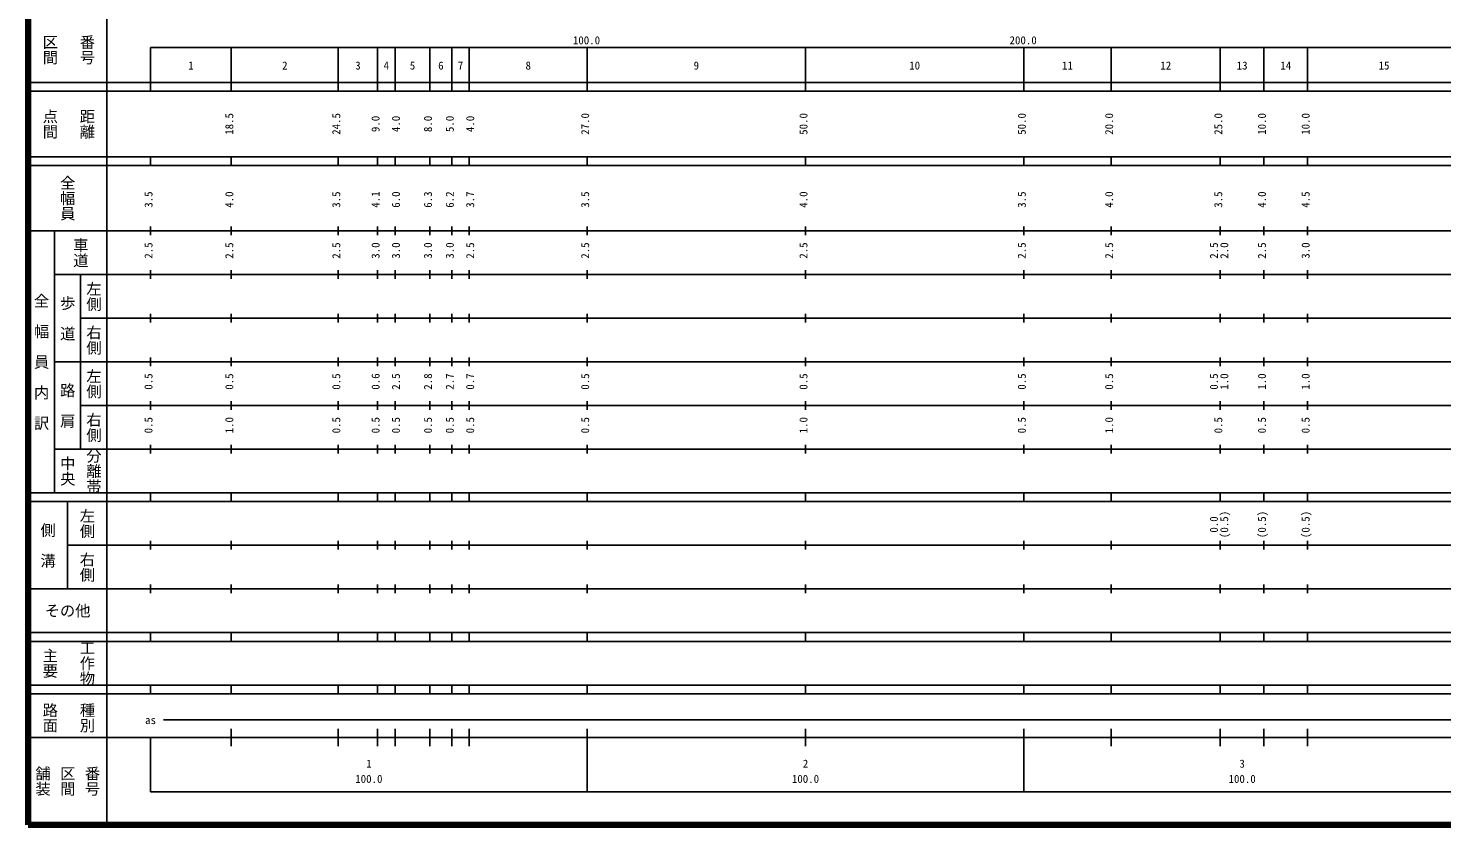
# Model space of a CAD drawing. Units: millimetres on the paper. Extents: x 40 to 680, y 20 to 380.
# Drawn here: x 40 to 363.7, y 20 to 202.4 of the extents above; entities that cross this region are included whole.
import ezdxf
from ezdxf.enums import TextEntityAlignment as Align

# ---------------------------------------------------------------- set-up
doc = ezdxf.new("R2010")
doc.units = ezdxf.units.MM
doc.layers.add('M-TTL', color=2, linetype='Continuous', lineweight=140)
doc.layers.add('M-TTL-BAND', color=7, linetype='Continuous', lineweight=25)
doc.styles.add('@ＭＳ ゴシック', font='')
doc.styles.add('ＭＳ ゴシック', font='')
doc.styles.get('@ＭＳ ゴシック').set_extended_font_data('@MS Gothic')
doc.styles.get('ＭＳ ゴシック').set_extended_font_data('MS Gothic')

msp = doc.modelspace()

# ---------------------------------------------------------------- linework, layer by layer
at = {"layer": 'M-TTL'}
for p, q in [((40, 380), (40, 20)), ((40, 20), (680, 20))]:
    msp.add_line(p, q, dxfattribs=at)
at = {"layer": 'M-TTL-BAND'}
for p, q in [((58, 370), (58, 20)), ((68, 198), (579, 198)), ((68, 198), (68, 188)), ((86.5, 188), (86.5, 198)), ((111, 188), (111, 198)), ((120, 188), (120, 198)), ((124, 188), (124, 198)), ((132, 188), (132, 198)), ((137, 188), (137, 198)), ((141, 188), (141, 198)), ((168, 188), (168, 198)), ((218, 188), (218, 198)), ((268, 188), (268, 198)), ((288, 188), (288, 198)), ((313, 188), (313, 198)), ((323, 188), (323, 198)), ((333, 188), (333, 198)), ((40, 190), (579, 190)), ((40, 188), (579, 188)), ((40, 173), (579, 173)), ((68, 171), (68, 173)), ((86.5, 171), (86.5, 173)), ((111, 171), (111, 173)), ((120, 171), (120, 173)), ((124, 171), (124, 173)), ((132, 171), (132, 173)), ((137, 171), (137, 173)), ((141, 171), (141, 173)), ((168, 171), (168, 173)), ((218, 171), (218, 173)), ((268, 171), (268, 173)), ((288, 171), (288, 173)), ((313, 171), (313, 173)), ((323, 171), (323, 173)), ((333, 171), (333, 173)), ((40, 171), (579, 171)), ((40, 156), (579, 156)), ((46, 96), (46, 156)), ((68, 155), (68, 157)), ((86.5, 155), (86.5, 157)), ((111, 155), (111, 157)), ((120, 155), (120, 157)), ((124, 155), (124, 157)), ((132, 155), (132, 157)), ((137, 155), (137, 157)), ((141, 155), (141, 157)), ((168, 155), (168, 157)), ((218, 155), (218, 157)), ((268, 155), (268, 157)), ((288, 155), (288, 157)), ((313, 155), (313, 157)), ((323, 155), (323, 157)), ((333, 155), (333, 157)), ((46, 146), (579, 146)), ((52, 146), (52, 106)), ((68, 145), (68, 147)), ((86.5, 145), (86.5, 147)), ((111, 145), (111, 147)), ((120, 145), (120, 147)), ((124, 145), (124, 147)), ((132, 145), (132, 147)), ((137, 145), (137, 147)), ((141, 145), (141, 147)), ((168, 145), (168, 147)), ((218, 145), (218, 147)), ((268, 145), (268, 147)), ((288, 145), (288, 147)), ((313, 145), (313, 147)), ((323, 145), (323, 147)), ((333, 145), (333, 147)), ((52, 136), (579, 136)), ((68, 135), (68, 137)), ((86.5, 135), (86.5, 137)), ((111, 135), (111, 137)), ((120, 135), (120, 137)), ((124, 135), (124, 137)), ((132, 135), (132, 137)), ((137, 135), (137, 137)), ((141, 135), (141, 137)), ((168, 135), (168, 137)), ((218, 135), (218, 137)), ((268, 135), (268, 137)), ((288, 135), (288, 137)), ((313, 135), (313, 137)), ((323, 135), (323, 137)), ((333, 135), (333, 137)), ((68, 125), (68, 127)), ((86.5, 125), (86.5, 127)), ((111, 125), (111, 127)), ((120, 125), (120, 127)), ((124, 125), (124, 127)), ((132, 125), (132, 127)), ((137, 125), (137, 127)), ((141, 125), (141, 127)), ((168, 125), (168, 127)), ((218, 125), (218, 127)), ((268, 125), (268, 127)), ((288, 125), (288, 127)), ((313, 125), (313, 127)), ((323, 125), (323, 127)), ((333, 125), (333, 127)), ((46, 126), (579, 126)), ((68, 115), (68, 117)), ((86.5, 115), (86.5, 117)), ((111, 115), (111, 117)), ((120, 115), (120, 117)), ((124, 115), (124, 117)), ((132, 115), (132, 117)), ((137, 115), (137, 117)), ((141, 115), (141, 117)), ((168, 115), (168, 117)), ((218, 115), (218, 117)), ((268, 115), (268, 117)), ((288, 115), (288, 117)), ((313, 115), (313, 117)), ((323, 115), (323, 117)), ((333, 115), (333, 117)), ((52, 116), (579, 116)), ((68, 105), (68, 107)), ((86.5, 105), (86.5, 107)), ((111, 105), (111, 107)), ((120, 105), (120, 107)), ((124, 105), (124, 107)), ((132, 105), (132, 107)), ((137, 105), (137, 107)), ((141, 105), (141, 107)), ((168, 105), (168, 107)), ((218, 105), (218, 107)), ((268, 105), (268, 107)), ((288, 105), (288, 107)), ((313, 105), (313, 107)), ((323, 105), (323, 107)), ((333, 105), (333, 107)), ((46, 106), (579, 106)), ((40, 96), (579, 96)), ((40, 94), (579, 94)), ((49, 94), (49, 74)), ((68, 94), (68, 96)), ((86.5, 94), (86.5, 96)), ((111, 94), (111, 96)), ((120, 94), (120, 96)), ((124, 94), (124, 96)), ((132, 94), (132, 96)), ((137, 94), (137, 96)), ((141, 94), (141, 96)), ((168, 94), (168, 96)), ((218, 94), (218, 96)), ((268, 94), (268, 96)), ((288, 94), (288, 96)), ((313, 94), (313, 96)), ((323, 94), (323, 96)), ((333, 94), (333, 96)), ((68, 83), (68, 85)), ((86.5, 83), (86.5, 85)), ((111, 83), (111, 85)), ((120, 83), (120, 85)), ((124, 83), (124, 85)), ((132, 83), (132, 85)), ((137, 83), (137, 85)), ((141, 83), (141, 85)), ((168, 83), (168, 85)), ((218, 83), (218, 85)), ((268, 83), (268, 85)), ((288, 83), (288, 85)), ((313, 83), (313, 85)), ((323, 83), (323, 85)), ((333, 83), (333, 85)), ((49, 84), (579, 84)), ((68, 73), (68, 75)), ((86.5, 73), (86.5, 75)), ((111, 73), (111, 75)), ((120, 73), (120, 75)), ((124, 73), (124, 75)), ((132, 73), (132, 75)), ((137, 73), (137, 75)), ((141, 73), (141, 75)), ((168, 73), (168, 75)), ((218, 73), (218, 75)), ((268, 73), (268, 75)), ((288, 73), (288, 75)), ((313, 73), (313, 75)), ((323, 73), (323, 75)), ((333, 73), (333, 75)), ((40, 74), (579, 74)), ((40, 64), (579, 64)), ((40, 62), (579, 62)), ((68, 62), (68, 64)), ((86.5, 62), (86.5, 64)), ((111, 62), (111, 64)), ((120, 62), (120, 64)), ((124, 62), (124, 64)), ((132, 62), (132, 64)), ((137, 62), (137, 64)), ((141, 62), (141, 64)), ((168, 62), (168, 64)), ((218, 62), (218, 64)), ((268, 62), (268, 64)), ((288, 62), (288, 64)), ((313, 62), (313, 64)), ((323, 62), (323, 64)), ((333, 62), (333, 64)), ((40, 52), (579, 52)), ((68, 50), (68, 52)), ((86.5, 50), (86.5, 52)), ((111, 50), (111, 52)), ((120, 50), (120, 52)), ((124, 50), (124, 52)), ((132, 50), (132, 52)), ((137, 50), (137, 52)), ((141, 50), (141, 52)), ((168, 50), (168, 52)), ((218, 50), (218, 52)), ((268, 50), (268, 52)), ((288, 50), (288, 52)), ((313, 50), (313, 52)), ((323, 50), (323, 52)), ((333, 50), (333, 52)), ((40, 50), (579, 50)), ((71, 44), (509, 44)), ((40, 40), (579, 40)), ((68, 40), (68, 27.5)), ((86.5, 38), (86.5, 42)), ((111, 38), (111, 42)), ((120, 38), (120, 42)), ((124, 38), (124, 42)), ((132, 38), (132, 42)), ((137, 38), (137, 42)), ((141, 38), (141, 42)), ((168, 27.5), (168, 42)), ((218, 38), (218, 42)), ((268, 27.5), (268, 42)), ((288, 38), (288, 42)), ((313, 38), (313, 42)), ((323, 38), (323, 42)), ((333, 38), (333, 42)), ((68, 27.5), (579, 27.5))]:
    msp.add_line(p, q, dxfattribs=at)

# ---------------------------------------------------------------- texts
at = {"layer": 'M-TTL-BAND', "style": '@ＭＳ ゴシック'}
for s, p in [('番号', (53.5, 197.5)), ('区間', (45, 197.5)), ('点間', (45, 180.5)), ('距離', (53.5, 180.5)), ('全幅員', (49, 163.5)), ('車道', (52, 151)), ('左側', (55, 141)), ('全\u3000幅\u3000員\u3000内\u3000訳', (43, 126)), ('歩\u3000道', (49, 136)), ('右側', (55, 131)), ('左側', (55, 121)), ('路\u3000肩', (49, 116)), ('右側', (55, 111)), ('中央', (49, 101)), ('分離帯', (55, 101)), ('左側', (53.5, 89)), ('側\u3000溝', (44.5, 84)), ('右側', (53.5, 79)), ('工作物', (53.5, 57)), ('主要', (45, 57)), ('路面', (45, 44.5)), ('種別', (53.5, 44.5)), ('舗装', (43.333, 30)), ('区間', (49, 30)), ('番号', (54.667, 30))]:
    msp.add_text(s, height=2.566, rotation=270, dxfattribs=at).set_placement(p, align=Align.MIDDLE_CENTER)
at = {"layer": 'M-TTL-BAND', "style": 'ＭＳ ゴシック'}
for s, p in [('100.0', (167.844, 198.195)), ('200.0', (267.844, 198.195)), ('1', (77.25, 192.405)), ('2', (98.75, 192.405)), ('3', (115.5, 192.405)), ('4', (122, 192.405)), ('5', (128, 192.405)), ('6', (134.5, 192.405)), ('7', (139, 192.405)), ('8', (154.5, 192.405)), ('9', (193, 192.405)), ('10', (243, 192.405)), ('11', (278, 192.405)), ('12', (300.5, 192.405)), ('13', (318, 192.405)), ('14', (328, 192.405)), ('15', (350.5, 192.405)), ('as', (68, 42.5)), ('1', (118, 32.523)), ('2', (218, 32.523)), ('3', (318, 32.523)), ('100.0', (118, 29.033)), ('100.0', (218, 29.033)), ('100.0', (318, 29.033))]:
    msp.add_text(s, height=1.833, dxfattribs=at).set_placement(p, align=Align.BOTTOM_CENTER)
for s, p in [('18.5', (87.5, 180.5)), ('24.5', (112, 180.5)), ('9.0', (121, 180.5)), ('4.0', (125.665, 180.5)), ('8.0', (133, 180.5)), ('5.0', (138, 180.5)), ('4.0', (142.665, 180.5)), ('27.0', (169, 180.5)), ('50.0', (219, 180.5)), ('50.0', (269, 180.5)), ('20.0', (289, 180.5)), ('25.0', (314, 180.5)), ('10.0', (324, 180.5)), ('10.0', (334, 180.5)), ('3.5', (69, 163.174)), ('4.0', (87.5, 163.174)), ('3.5', (112, 163.174)), ('4.1', (121, 163.174)), ('6.0', (125.665, 163.174)), ('6.3', (133, 163.174)), ('6.2', (138, 163.174)), ('3.7', (142.665, 163.174)), ('3.5', (169, 163.174)), ('4.0', (219, 163.174)), ('3.5', (269, 163.174)), ('4.0', (289, 163.174)), ('3.5', (314, 163.174)), ('4.0', (324, 163.174)), ('4.5', (334, 163.174)), ('2.5', (69, 151.5)), ('2.5', (87.5, 151.5)), ('2.5', (112, 151.5)), ('3.0', (121, 151.5)), ('3.0', (125.665, 151.5)), ('3.0', (133, 151.5)), ('3.0', (138, 151.5)), ('2.5', (142.665, 151.5)), ('2.5', (169, 151.5)), ('2.5', (219, 151.5)), ('2.5', (269, 151.5)), ('2.5', (289, 151.5)), ('2.5', (313, 151.5)), ('2.0', (315.37, 151.5)), ('2.5', (324, 151.5)), ('3.0', (334, 151.5)), ('0.5', (69, 121.5)), ('0.5', (87.5, 121.5)), ('0.5', (112, 121.5)), ('0.6', (121, 121.5)), ('2.5', (125.665, 121.5)), ('2.8', (133, 121.5)), ('2.7', (138, 121.5)), ('0.7', (142.665, 121.5)), ('0.5', (169, 121.5)), ('0.5', (219, 121.5)), ('0.5', (269, 121.5)), ('0.5', (289, 121.5)), ('0.5', (313, 121.5)), ('1.0', (315.37, 121.5)), ('1.0', (324, 121.5)), ('1.0', (334, 121.5)), ('0.5', (69, 111.5)), ('1.0', (87.5, 111.5)), ('0.5', (112, 111.5)), ('0.5', (121, 111.5)), ('0.5', (125.665, 111.5)), ('0.5', (133, 111.5)), ('0.5', (138, 111.5)), ('0.5', (142.665, 111.5)), ('0.5', (169, 111.5)), ('1.0', (219, 111.5)), ('0.5', (269, 111.5)), ('1.0', (289, 111.5)), ('0.5', (314, 111.5)), ('0.5', (324, 111.5)), ('0.5', (334, 111.5)), ('(0.5)', (315.37, 88.764)), ('(0.5)', (324, 88.764)), ('(0.5)', (334, 88.764)), ('0.0', (313, 88.764))]:
    msp.add_text(s, height=1.833, rotation=90, dxfattribs=at).set_placement(p, align=Align.BOTTOM_CENTER)
msp.add_text('その他', height=2.566, dxfattribs=at).set_placement((49, 69), align=Align.MIDDLE_CENTER)

doc.saveas('drawing.dxf')
